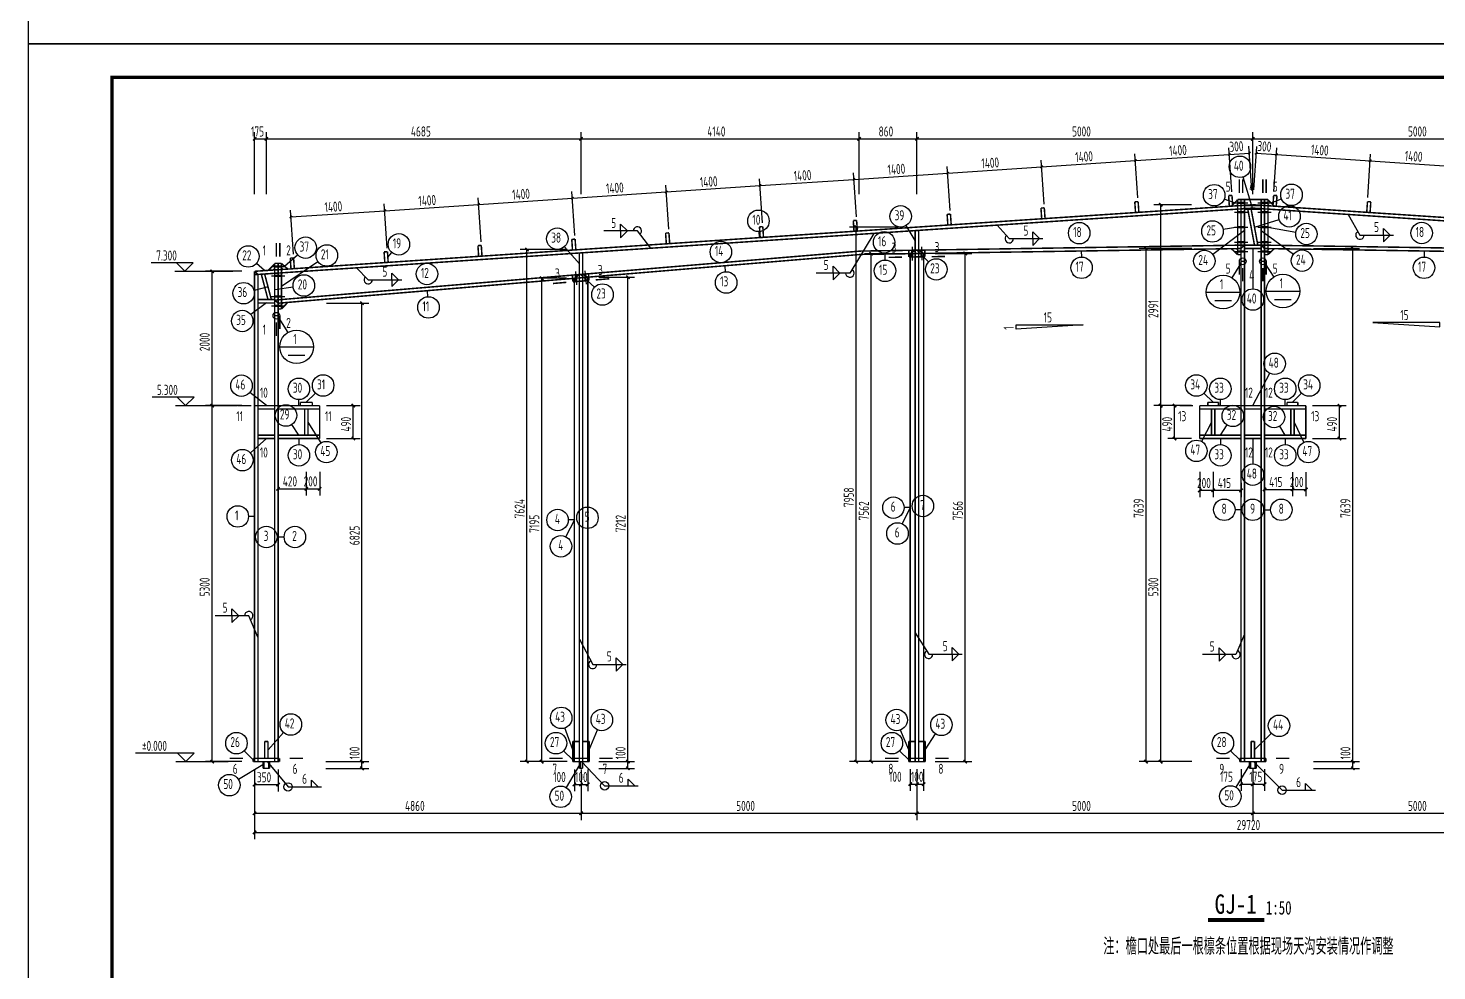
# Model space of a CAD drawing. Extents: x 4043574 to 4201224, y -1031091 to -644991.
# Drawn here: x 4043574 to 4085514, y -880494 to -852426 of the extents above; entities that cross this region are included whole.
import ezdxf

# ---------------------------------------------------------------- set-up
doc = ezdxf.new("R2010")
doc.units = 0
doc.header["$LTSCALE"] = 1000
doc.header["$MEASUREMENT"] = 0
doc.linetypes.add('4', pattern=[5, 1.5, -1, 1.5, -1])
for name, color, linetype in [('114', 2, 'Continuous'), ('DIM_SYMB', 3, 'Continuous'), ('PUB_TEXT', 7, 'Continuous'), ('PUB_TITLE', 4, 'Continuous'), ('墙线__粗线', 214, 'Continuous'), ('尺寸标注', 253, 'Continuous'), ('层10', 253, 'Continuous'), ('层116', 1, 'Continuous'), ('层12', 2, 'Continuous'), ('层14', 2, 'Continuous'), ('柱子', 3, 'Continuous'), ('楼层标高', 253, 'Continuous'), ('焊缝标注', 253, 'Continuous'), ('索引符号标注', 253, 'Continuous'), ('编号标注', 253, 'Continuous'), ('门窗', 3, '4')]:
    doc.layers.add(name, color=color, linetype=linetype)
doc.styles.add('BILI', font='SIMHEI.TTF', dxfattribs={"width": 0.7, "height": 350})
doc.styles.add('TSSD', font='tssdeng.shx', dxfattribs={"width": 0.7, "height": 300, "bigfont": 'tssdchn.shx'})
doc.styles.add('TUMING', font='SimSun.ttf', dxfattribs={"width": 0.8, "height": 400})
doc.styles.add('WENZISHUOMING', font='TSSDENG', dxfattribs={"width": 0.7, "bigfont": 'TSSDCHN'})

msp = doc.modelspace()

# ---------------------------------------------------------------- linework, layer by layer
at = {"layer": '114', "color": 2, "linetype": 'ByBlock'}
for p, q in [((4079485, -857623, 200), (4079885, -857623, 200)), ((4080185, -857623, 200), (4080585, -857623, 200)), ((4079485, -857903, 200), (4079885, -857903, 200)), ((4080185, -857903, 200), (4080585, -857903, 200)), ((4079485, -858351, 200), (4079885, -858351, 200)), ((4080185, -858351, 200), (4080585, -858351, 200)), ((4079485, -858798, 200), (4079885, -858798, 200)), ((4080185, -858798, 200), (4080585, -858798, 200)), ((4069890, -858939, 200), (4069897, -859339, 200)), ((4070170, -858934, 200), (4070176, -859334, 200)), ((4079485, -859078, 200), (4079885, -859078, 200)), ((4080185, -859078, 200), (4080585, -859078, 200)), ((4050815, -859521, 200), (4051215, -859521, 200)), ((4059870, -859670, 200), (4059904, -860069, 200)), ((4060150, -859647, 200), (4060183, -860046, 200)), ((4050815, -859801, 200), (4051215, -859801, 200)), ((4050815, -860416, 200), (4051215, -860416, 200)), ((4050815, -860697, 200), (4051215, -860697, 200))]:
    msp.add_line(p, q, dxfattribs=at)
at = {"layer": '114', "color": 1, "const_width": 70, "elevation": 200}
for points in [[(4079585, -857623), (4079785, -857623)], [(4080285, -857623), (4080485, -857623)], [(4079585, -857903), (4079785, -857903)], [(4080285, -857903), (4080485, -857903)], [(4079585, -858351), (4079785, -858351)], [(4080285, -858351), (4080485, -858351)], [(4079585, -858798), (4079785, -858798)], [(4080285, -858798), (4080485, -858798)], [(4069892, -859039), (4069895, -859239)], [(4070172, -859034), (4070175, -859234)], [(4079585, -859078), (4079785, -859078)], [(4080285, -859078), (4080485, -859078)], [(4050915, -859521), (4051115, -859521)], [(4059879, -859770), (4059895, -859969)], [(4060158, -859747), (4060175, -859946)], [(4050915, -859801), (4051115, -859801)], [(4050915, -860416), (4051115, -860416)], [(4050915, -860697), (4051115, -860697)]]:
    msp.add_lwpolyline(points, dxfattribs=at)
at = {"layer": 'DIM_SYMB', "color": 3, "const_width": 115}
msp.add_lwpolyline([(4078701, -878983), (4080381, -878983)], dxfattribs=at)
at = {"layer": 'PUB_TITLE'}
for points in [[(4043574, -852891), (4148674, -852891), (4148674, -793491), (4043574, -793491)], [(4043574, -912291), (4148674, -912291), (4148674, -852891), (4043574, -852891)]]:
    msp.add_lwpolyline(points, close=True, dxfattribs=at)
at = {"layer": 'PUB_TITLE', "const_width": 100}
msp.add_lwpolyline([(4046074, -911291), (4147674, -911291), (4147674, -853891), (4046074, -853891)], close=True, dxfattribs=at)
at = {"layer": '墙线__粗线'}
for centre in [(4079735, -859368), (4080335, -859368), (4050965, -860987)]:
    msp.add_circle(centre, 100, dxfattribs=at)
at = {"layer": '尺寸标注', "color": 253, "linetype": 'ByBlock'}
for p, q in [((4050315, -857370), (4050315, -855522)), ((4050665, -857370), (4050665, -855522)), ((4060035, -857370), (4060035, -855522)), ((4068315, -857370), (4068315, -855522)), ((4070035, -857370), (4070035, -855522)), ((4080035, -857370), (4080035, -855522)), ((4080006, -857255), (4079919, -855944)), ((4080064, -857244), (4080150, -855951)), ((4073820, -857668), (4073733, -856356)), ((4076614, -857481), (4076527, -856170)), ((4079408, -857295), (4079320, -855984)), ((4080663, -857284), (4080749, -855991)), ((4083457, -857471), (4083543, -856177)), ((4068233, -858040), (4068145, -856729)), ((4071026, -857854), (4070939, -856543)), ((4062645, -858413), (4062558, -857102)), ((4065439, -858226), (4065351, -856915)), ((4057057, -858785), (4056970, -857474)), ((4059851, -858599), (4059764, -857288)), ((4051470, -859158), (4051382, -857847)), ((4054264, -858972), (4054176, -857661)), ((4078207, -857683), (4077092, -857683)), ((4069480, -858349), (4068027, -858349)), ((4059623, -859016), (4058224, -859016)), ((4069472, -859140), (4068474, -859140)), ((4070577, -859133), (4071673, -859133)), ((4078222, -858987), (4076655, -858987)), ((4081839, -858987), (4083213, -858987)), ((4049932, -859665), (4048850, -859665)), ((4059602, -859874), (4058663, -859874)), ((4060566, -859840), (4061631, -859840)), ((4052458, -860615), (4053713, -860615)), ((4049932, -863665), (4048850, -863665)), ((4052455, -863665), (4053455, -863665)), ((4078207, -863665), (4077092, -863665)), ((4078212, -863665), (4077506, -863665)), ((4081815, -863665), (4082815, -863665)), ((4052455, -864645), (4053455, -864645)), ((4078212, -864645), (4077506, -864645)), ((4081815, -864645), (4082815, -864645)), ((4051015, -865633), (4051015, -866341)), ((4051855, -865633), (4051855, -866341)), ((4052255, -865633), (4052255, -866341)), ((4078455, -865638), (4078455, -866389)), ((4078855, -865638), (4078855, -866389)), ((4079685, -865964), (4079685, -866389)), ((4080385, -865974), (4080385, -866359)), ((4081215, -865648), (4081215, -866359)), ((4081615, -865648), (4081615, -866359)), ((4049932, -874265), (4048850, -874265)), ((4052441, -874265), (4053713, -874265)), ((4052458, -874265), (4053713, -874265)), ((4059623, -874265), (4058224, -874265)), ((4059602, -874265), (4058663, -874265)), ((4060560, -874265), (4061631, -874265)), ((4060566, -874265), (4061631, -874265)), ((4069480, -874265), (4068027, -874265)), ((4069472, -874265), (4068474, -874265)), ((4070577, -874265), (4071673, -874265)), ((4078222, -874265), (4076655, -874265)), ((4078207, -874265), (4077092, -874265)), ((4081839, -874265), (4083213, -874265)), ((4081843, -874265), (4083214, -874265)), ((4050315, -874495), (4050315, -876572)), ((4050315, -874500), (4050315, -875150)), ((4050315, -874719), (4050315, -876003)), ((4051015, -874500), (4051015, -875150)), ((4052441, -874465), (4053713, -874465)), ((4059835, -874499), (4059835, -875144)), ((4060035, -874499), (4060035, -875144)), ((4060035, -874719), (4060035, -876003)), ((4060235, -874499), (4060235, -875144)), ((4060560, -874465), (4061631, -874465)), ((4069835, -874488), (4069835, -875135)), ((4070035, -874488), (4070035, -875135)), ((4070035, -874719), (4070035, -876003)), ((4070235, -874488), (4070235, -875135)), ((4079685, -874489), (4079685, -875136)), ((4080035, -874489), (4080035, -875136)), ((4080035, -874719), (4080035, -876003)), ((4080385, -874489), (4080385, -875136)), ((4081843, -874465), (4083214, -874465))]:
    msp.add_line(p, q, dxfattribs=at)
at = {"layer": '尺寸标注'}
for p, q in [((4050315, -855722), (4050665, -855722)), ((4050665, -855722), (4060035, -855722)), ((4060035, -855722), (4068315, -855722)), ((4068315, -855722), (4070035, -855722)), ((4070035, -855722), (4080035, -855722)), ((4080035, -855722), (4090035, -855722)), ((4073746, -856556), (4076540, -856370)), ((4076540, -856370), (4079334, -856183)), ((4079334, -856183), (4079932, -856143)), ((4080137, -856151), (4080736, -856190)), ((4080736, -856190), (4083530, -856377)), ((4083530, -856377), (4086323, -856563)), ((4068158, -856929), (4070952, -856742)), ((4070952, -856742), (4073746, -856556)), ((4062571, -857301), (4065365, -857115)), ((4065365, -857115), (4068158, -856929)), ((4056983, -857674), (4059777, -857488)), ((4059777, -857488), (4062571, -857301)), ((4051396, -858047), (4054189, -857860)), ((4054189, -857860), (4056983, -857674)), ((4077292, -863665), (4077292, -857683)), ((4068227, -874265), (4068227, -858349)), ((4058424, -874265), (4058424, -859016)), ((4068674, -874265), (4068674, -859140)), ((4071473, -874265), (4071473, -859133)), ((4076855, -874265), (4076855, -858987)), ((4083013, -874265), (4083013, -858987)), ((4049050, -863665), (4049050, -859665)), ((4058863, -874265), (4058863, -859874)), ((4061431, -874265), (4061431, -859840)), ((4053513, -874265), (4053513, -860615)), ((4049050, -874265), (4049050, -863665)), ((4053255, -864645), (4053255, -863665)), ((4077292, -874265), (4077292, -863665)), ((4077706, -864645), (4077706, -863665)), ((4082615, -864645), (4082615, -863665)), ((4051015, -866141), (4051855, -866141)), ((4051855, -866141), (4052255, -866141)), ((4078855, -866189), (4078455, -866189)), ((4079685, -866189), (4078855, -866189)), ((4080385, -866159), (4081215, -866159)), ((4081215, -866159), (4081615, -866159)), ((4053513, -874465), (4053513, -874265)), ((4061431, -874465), (4061431, -874265)), ((4083014, -874465), (4083014, -874265)), ((4050315, -874950), (4051015, -874950)), ((4059835, -874944), (4060035, -874944)), ((4060035, -874944), (4060235, -874944)), ((4069835, -874935), (4070035, -874935)), ((4070035, -874935), (4070235, -874935)), ((4079685, -874936), (4080035, -874936)), ((4080035, -874936), (4080385, -874936)), ((4050315, -875803), (4060035, -875803)), ((4060035, -875803), (4070035, -875803)), ((4070035, -875803), (4080035, -875803)), ((4080035, -875803), (4090035, -875803)), ((4050315, -876372), (4109755, -876372))]:
    msp.add_line(p, q, dxfattribs=at)
at = {"layer": '尺寸标注', "const_width": 45}
for points in [[(4050265, -855772), (4050365, -855672)], [(4050615, -855772), (4050715, -855672)], [(4059985, -855772), (4060085, -855672)], [(4068265, -855772), (4068365, -855672)], [(4069985, -855772), (4070085, -855672)], [(4079985, -855772), (4080085, -855672)], [(4076573, -856332), (4076507, -856407)], [(4079367, -856146), (4079301, -856221)], [(4079965, -856106), (4079899, -856181)], [(4080175, -856118), (4080099, -856183)], [(4080773, -856158), (4080698, -856223)], [(4083567, -856344), (4083492, -856410)], [(4070985, -856705), (4070919, -856780)], [(4073779, -856518), (4073713, -856594)], [(4065398, -857077), (4065332, -857153)], [(4068191, -856891), (4068126, -856966)], [(4057016, -857636), (4056950, -857712)], [(4059810, -857450), (4059744, -857525)], [(4062604, -857264), (4062538, -857339)], [(4077242, -857633), (4077342, -857733)], [(4051429, -858009), (4051363, -858084)], [(4054222, -857823), (4054157, -857898)], [(4068177, -858299), (4068277, -858399)], [(4076805, -858937), (4076905, -859037)], [(4082963, -858937), (4083063, -859037)], [(4058374, -858966), (4058474, -859066)], [(4068624, -859090), (4068724, -859190)], [(4071423, -859083), (4071523, -859183)], [(4049000, -859615), (4049100, -859715)], [(4058813, -859824), (4058913, -859924)], [(4061381, -859790), (4061481, -859890)], [(4053463, -860565), (4053563, -860665)], [(4049000, -863615), (4049100, -863715)], [(4053205, -863615), (4053305, -863715)], [(4077242, -863615), (4077342, -863715)], [(4077656, -863615), (4077756, -863715)], [(4082565, -863615), (4082665, -863715)], [(4053205, -864595), (4053305, -864695)], [(4077656, -864595), (4077756, -864695)], [(4082565, -864595), (4082665, -864695)], [(4050965, -866191), (4051065, -866091)], [(4051805, -866191), (4051905, -866091)], [(4052205, -866191), (4052305, -866091)], [(4078405, -866239), (4078505, -866139)], [(4078805, -866239), (4078905, -866139)], [(4079635, -866239), (4079735, -866139)], [(4080335, -866209), (4080435, -866109)], [(4081165, -866209), (4081265, -866109)], [(4081565, -866209), (4081665, -866109)], [(4049000, -874215), (4049100, -874315)], [(4053463, -874215), (4053563, -874315)], [(4053463, -874215), (4053563, -874315)], [(4053463, -874415), (4053563, -874515)], [(4058374, -874215), (4058474, -874315)], [(4058813, -874215), (4058913, -874315)], [(4061381, -874215), (4061481, -874315)], [(4061381, -874215), (4061481, -874315)], [(4061381, -874415), (4061481, -874515)], [(4068177, -874215), (4068277, -874315)], [(4068624, -874215), (4068724, -874315)], [(4071423, -874215), (4071523, -874315)], [(4076805, -874215), (4076905, -874315)], [(4077242, -874215), (4077342, -874315)], [(4082963, -874215), (4083063, -874315)], [(4082964, -874215), (4083064, -874315)], [(4082964, -874415), (4083064, -874515)], [(4050265, -875000), (4050365, -874900)], [(4050965, -875000), (4051065, -874900)], [(4059785, -874994), (4059885, -874894)], [(4059985, -874994), (4060085, -874894)], [(4060185, -874994), (4060285, -874894)], [(4069785, -874985), (4069885, -874885)], [(4069985, -874985), (4070085, -874885)], [(4070185, -874985), (4070285, -874885)], [(4079635, -874986), (4079735, -874886)], [(4079985, -874986), (4080085, -874886)], [(4080335, -874986), (4080435, -874886)], [(4050265, -875853), (4050365, -875753)], [(4059985, -875853), (4060085, -875753)], [(4069985, -875853), (4070085, -875753)], [(4079985, -875853), (4080085, -875753)], [(4050265, -876422), (4050365, -876322)]]:
    msp.add_lwpolyline(points, dxfattribs=at)
at = {"layer": '层10', "const_width": 45}
for points in [[(4079635, -856929), (4079635, -857329)], [(4079735, -856929), (4079735, -857329)], [(4080335, -856929), (4080335, -857329)], [(4080435, -856929), (4080435, -857329)], [(4050965, -858827), (4050965, -859227)], [(4051065, -858827), (4051065, -859227)], [(4069195, -859250), (4069595, -859243)], [(4070875, -859223), (4070475, -859230)], [(4079635, -859768), (4079635, -859368)], [(4079735, -859968), (4079735, -859568)], [(4080335, -859968), (4080335, -859568)], [(4080435, -859768), (4080435, -859368)], [(4059197, -860028), (4059596, -859994)], [(4060873, -859887), (4060474, -859921)], [(4051065, -861387), (4051065, -860987)], [(4050965, -861587), (4050965, -861187)], [(4051015, -863065), (4051015, -863465)], [(4079685, -863065), (4079685, -863465)], [(4080385, -863065), (4080385, -863465)], [(4049815, -863665), (4050215, -863665)], [(4052855, -863665), (4052455, -863665)], [(4077855, -863665), (4078255, -863665)], [(4082215, -863665), (4081815, -863665)], [(4051015, -865245), (4051015, -864845)], [(4079685, -865245), (4079685, -864845)], [(4080385, -865245), (4080385, -864845)], [(4049575, -874165), (4049975, -874165)], [(4051755, -874165), (4051355, -874165)], [(4059089, -874165), (4059489, -874165)], [(4060981, -874165), (4060581, -874165)], [(4069089, -874165), (4069489, -874165)], [(4070981, -874165), (4070581, -874165)], [(4078945, -874165), (4079345, -874165)], [(4081125, -874165), (4080725, -874165)]]:
    msp.add_lwpolyline(points, dxfattribs=at)
at = {"layer": '层10'}
for points in [[(4072988, -861258, 200), (4074988, -861258, 200), (4072988, -861391, 200)], [(4085605, -861189, 200), (4083605, -861189, 200), (4085605, -861322, 200)]]:
    msp.add_3dface(points, dxfattribs=at)
at = {"layer": '层116', "const_width": 45}
for points in [[(4050565, -874265), (4050565, -874465)], [(4050595, -874265), (4050595, -874465)], [(4050735, -874265), (4050735, -874465)], [(4050765, -874265), (4050765, -874465)], [(4059987, -874265), (4059987, -874465)], [(4060017, -874265), (4060017, -874465)], [(4060083, -874265), (4060083, -874465)], [(4079935, -874265), (4079935, -874465)], [(4079965, -874265), (4079965, -874465)], [(4080105, -874265), (4080105, -874465)], [(4080135, -874265), (4080135, -874465)], [(4050565, -874465), (4050765, -874465)], [(4059987, -874465), (4060083, -874465)], [(4079935, -874465), (4080135, -874465)]]:
    msp.add_lwpolyline(points, dxfattribs=at)
at = {"layer": '层12', "const_width": 45}
for points in [[(4076521, -857596), (4076621, -857590)], [(4076543, -857915), (4076521, -857596)], [(4076621, -857590), (4076642, -857909)], [(4079315, -857410), (4079415, -857403)], [(4079336, -857729), (4079315, -857410)], [(4079415, -857403), (4079436, -857723)], [(4080655, -857403), (4080634, -857723)], [(4080755, -857410), (4080655, -857403)], [(4080733, -857729), (4080755, -857410)], [(4083449, -857590), (4083427, -857909)], [(4083548, -857596), (4083449, -857590)], [(4083527, -857915), (4083548, -857596)], [(4070934, -857969), (4071034, -857962)], [(4070955, -858288), (4070934, -857969)], [(4071034, -857962), (4071055, -858281)], [(4073728, -857783), (4073827, -857776)], [(4073749, -858102), (4073728, -857783)], [(4073849, -858095), (4073749, -858102)], [(4073827, -857776), (4073849, -858095)], [(4076642, -857909), (4076543, -857915)], [(4079436, -857723), (4079336, -857729)], [(4080634, -857723), (4080733, -857729)], [(4083427, -857909), (4083527, -857915)], [(4065346, -858341), (4065446, -858335)], [(4065368, -858661), (4065346, -858341)], [(4065446, -858335), (4065467, -858654)], [(4068140, -858155), (4068240, -858148)], [(4068161, -858474), (4068140, -858155)], [(4068261, -858468), (4068161, -858474)], [(4068240, -858148), (4068261, -858468)], [(4071055, -858281), (4070955, -858288)], [(4056965, -858900), (4057065, -858894)], [(4056986, -859220), (4056965, -858900)], [(4057065, -858894), (4057086, -859213)], [(4059759, -858714), (4059858, -858707)], [(4059780, -859033), (4059759, -858714)], [(4059858, -858707), (4059880, -859027)], [(4062552, -858528), (4062652, -858521)], [(4062574, -858847), (4062552, -858528)], [(4062673, -858840), (4062574, -858847)], [(4062652, -858521), (4062673, -858840)], [(4065467, -858654), (4065368, -858661)], [(4051377, -859273), (4051477, -859266)], [(4051399, -859592), (4051377, -859273)], [(4051477, -859266), (4051498, -859586)], [(4054171, -859087), (4054271, -859080)], [(4054192, -859406), (4054171, -859087)], [(4054271, -859080), (4054292, -859399)], [(4057086, -859213), (4056986, -859220)], [(4059880, -859027), (4059780, -859033)], [(4051498, -859586), (4051399, -859592)], [(4054292, -859399), (4054192, -859406)]]:
    msp.add_lwpolyline(points, dxfattribs=at)
at = {"layer": '层14', "const_width": 45, "elevation": 200}
for points in [[(4079395, -857725), (4079585, -857533)], [(4079585, -857673), (4079545, -857715)], [(4079585, -857533), (4079585, -857673)], [(4080485, -857673), (4080485, -857533)], [(4080485, -857533), (4080675, -857725)], [(4080525, -857715), (4080485, -857673)], [(4079545, -857715), (4079395, -857725)], [(4080285, -857713), (4079785, -857713)], [(4079785, -857713), (4079785, -857813)], [(4079785, -857813), (4080285, -857813)], [(4080085, -858888), (4079885, -857813)], [(4079885, -857813), (4079985, -857813)], [(4079985, -857813), (4080185, -858888)], [(4080285, -857813), (4080285, -857713)], [(4080675, -857725), (4080525, -857715)], [(4069985, -858453), (4070085, -858446)], [(4069985, -859037), (4069985, -858453)], [(4070085, -858446), (4070085, -859036)], [(4079785, -858888), (4080285, -858888)], [(4079785, -858988), (4079785, -858888)], [(4080185, -858888), (4080085, -858888)], [(4080285, -858888), (4080285, -858988)], [(4059985, -859120), (4060085, -859113)], [(4059985, -859761), (4059985, -859120)], [(4060085, -859113), (4060085, -859753)], [(4070085, -859036), (4069985, -859037)], [(4079395, -858991), (4079545, -858989)], [(4079585, -859168), (4079395, -858991)], [(4079545, -858989), (4079585, -859028)], [(4079585, -859028), (4079585, -859168)], [(4080285, -858988), (4079785, -858988)], [(4080485, -859028), (4080525, -858989)], [(4080675, -858991), (4080485, -859168)], [(4080485, -859168), (4080485, -859028)], [(4080525, -858989), (4080675, -858991)], [(4050614, -859745), (4050515, -859751)], [(4050515, -859751), (4050715, -860507)], [(4050815, -860507), (4050614, -859745)], [(4050725, -859637), (4050915, -859445)], [(4050875, -859627), (4050725, -859637)], [(4050915, -859585), (4050875, -859627)], [(4050915, -859445), (4050915, -859585)], [(4051115, -859571), (4051115, -859431)], [(4051115, -859431), (4051305, -859599)], [(4051155, -859609), (4051115, -859571)], [(4051305, -859599), (4051155, -859609)], [(4060085, -859753), (4059985, -859761)], [(4050415, -860507), (4050915, -860507)], [(4050415, -860607), (4050415, -860507)], [(4050915, -860607), (4050415, -860607)], [(4050715, -860507), (4050815, -860507)], [(4050915, -860507), (4050915, -860607)], [(4051304, -860591), (4051115, -860787)], [(4051115, -860647), (4051155, -860603)], [(4051155, -860603), (4051304, -860591)], [(4051115, -860787), (4051115, -860647)], [(4050415, -863665), (4050915, -863665)], [(4050415, -863765), (4050415, -863665)], [(4050915, -863765), (4050415, -863765)], [(4050915, -863665), (4050915, -863765)], [(4051805, -864545), (4051805, -863765)], [(4051805, -863765), (4051905, -863765)], [(4051905, -863765), (4051905, -864545)], [(4078805, -864545), (4078805, -863765)], [(4078805, -863765), (4078905, -863765)], [(4078905, -863765), (4078905, -864545)], [(4079785, -863665), (4080285, -863665)], [(4079785, -863765), (4079785, -863665)], [(4080285, -863765), (4079785, -863765)], [(4080285, -863665), (4080285, -863765)], [(4081165, -864545), (4081165, -863765)], [(4081165, -863765), (4081265, -863765)], [(4081265, -863765), (4081265, -864545)], [(4050415, -864545), (4050915, -864545)], [(4050415, -864645), (4050415, -864545)], [(4050915, -864645), (4050415, -864645)], [(4050915, -864545), (4050915, -864645)], [(4051905, -864545), (4051805, -864545)], [(4078905, -864545), (4078805, -864545)], [(4079785, -864545), (4080285, -864545)], [(4079785, -864645), (4079785, -864545)], [(4080285, -864645), (4079785, -864645)], [(4080285, -864545), (4080285, -864645)], [(4081265, -864545), (4081165, -864545)], [(4050615, -874165), (4050615, -873665)], [(4050615, -873665), (4050715, -873665)], [(4050715, -873665), (4050715, -874165)], [(4059789, -874165), (4059789, -873665)], [(4059789, -873665), (4059985, -873665)], [(4059985, -873665), (4059985, -874165)], [(4060085, -874165), (4060085, -873665)], [(4060085, -873665), (4060281, -873665)], [(4060281, -873665), (4060281, -874165)], [(4069789, -874165), (4069789, -873665)], [(4069789, -873665), (4069985, -873665)], [(4069985, -873665), (4069985, -874165)], [(4070085, -874165), (4070085, -873665)], [(4070085, -873665), (4070281, -873665)], [(4070281, -873665), (4070281, -874165)], [(4079985, -874165), (4079985, -873665)], [(4079985, -873665), (4080085, -873665)], [(4080085, -873665), (4080085, -874165)], [(4050715, -874165), (4050615, -874165)], [(4059985, -874165), (4059789, -874165)], [(4060281, -874165), (4060085, -874165)], [(4069985, -874165), (4069789, -874165)], [(4070281, -874165), (4070085, -874165)], [(4080085, -874165), (4079985, -874165)]]:
    msp.add_lwpolyline(points, dxfattribs=at)
at = {"layer": '层14', "const_width": 45}
for points in [[(4079585, -859168), (4079585, -857529)], [(4079585, -857529), (4079685, -857529)], [(4079685, -859368), (4079685, -857529)], [(4079685, -857529), (4079785, -857529)], [(4079685, -857529), (4079685, -859168)], [(4079785, -857529), (4079785, -859368)], [(4080285, -857529), (4079785, -857529)], [(4079785, -857529), (4079785, -857713)], [(4080285, -859368), (4080285, -857529)], [(4080285, -857529), (4080385, -857529)], [(4080285, -857713), (4080285, -857529)], [(4080385, -857529), (4080385, -859368)], [(4080385, -859168), (4080385, -857529)], [(4080385, -857529), (4080485, -857529)], [(4080485, -857529), (4080485, -859168)], [(4079785, -857713), (4080285, -857713)], [(4069792, -859040), (4070272, -859033)], [(4069793, -859140), (4069792, -859040)], [(4070273, -859133), (4069793, -859140)], [(4069793, -859140), (4070273, -859133)], [(4069795, -859240), (4069793, -859140)], [(4070275, -859233), (4069795, -859240)], [(4070272, -859033), (4070273, -859133)], [(4070273, -859133), (4070275, -859233)], [(4079685, -859168), (4079585, -859168)], [(4080485, -859168), (4080385, -859168)], [(4050315, -859665), (4050915, -859625)], [(4050315, -859765), (4050315, -859665)], [(4050915, -859725), (4050315, -859765)], [(4050915, -860987), (4050915, -859427)], [(4050915, -859427), (4051015, -859427)], [(4050915, -859625), (4050915, -859725)], [(4051015, -859427), (4051015, -860987)], [(4051015, -860787), (4051015, -859427)], [(4051015, -859427), (4051115, -859427)], [(4051115, -859427), (4051115, -860787)], [(4059778, -859778), (4060258, -859738)], [(4060258, -859738), (4060266, -859838)], [(4079785, -859368), (4079685, -859368)], [(4080385, -859368), (4080285, -859368)], [(4059787, -859878), (4059778, -859778)], [(4060266, -859838), (4059787, -859878)], [(4059787, -859878), (4060266, -859838)], [(4059795, -859978), (4059787, -859878)], [(4060275, -859938), (4059795, -859978)], [(4060266, -859838), (4060275, -859938)], [(4051015, -860987), (4050915, -860987)], [(4051115, -860787), (4051015, -860787)], [(4051015, -863665), (4052255, -863665)], [(4051015, -863765), (4051015, -863665)], [(4052255, -863765), (4051015, -863765)], [(4051015, -863765), (4051015, -864545)], [(4052255, -863765), (4051015, -863765)], [(4051675, -863565), (4052035, -863565)], [(4051675, -863665), (4051675, -863565)], [(4052035, -863665), (4051675, -863665)], [(4052035, -863565), (4052035, -863665)], [(4052255, -863665), (4052255, -863765)], [(4052255, -864545), (4052255, -863765)], [(4078455, -863665), (4079685, -863665)], [(4078455, -863765), (4078455, -863665)], [(4079685, -863765), (4078455, -863765)], [(4078455, -863765), (4078455, -864545)], [(4079685, -863765), (4078455, -863765)], [(4079015, -863565), (4078695, -863565)], [(4078695, -863565), (4078695, -863665)], [(4078695, -863665), (4079015, -863665)], [(4079015, -863665), (4079015, -863565)], [(4079685, -863665), (4079685, -863765)], [(4079685, -864545), (4079685, -863765)], [(4080385, -863665), (4081615, -863665)], [(4080385, -863765), (4080385, -863665)], [(4081615, -863765), (4080385, -863765)], [(4080385, -863765), (4080385, -864545)], [(4081615, -863765), (4080385, -863765)], [(4081055, -863565), (4081375, -863565)], [(4081055, -863665), (4081055, -863565)], [(4081375, -863665), (4081055, -863665)], [(4081375, -863565), (4081375, -863665)], [(4081615, -863665), (4081615, -863765)], [(4081615, -864545), (4081615, -863765)], [(4051015, -864545), (4052255, -864545)], [(4051015, -864545), (4052255, -864545)], [(4051015, -864645), (4051015, -864545)], [(4052255, -864645), (4051015, -864645)], [(4052255, -864545), (4052255, -864645)], [(4078455, -864545), (4079685, -864545)], [(4078455, -864545), (4079685, -864545)], [(4078455, -864645), (4078455, -864545)], [(4079685, -864645), (4078455, -864645)], [(4079685, -864545), (4079685, -864645)], [(4080385, -864545), (4081615, -864545)], [(4080385, -864545), (4081615, -864545)], [(4080385, -864645), (4080385, -864545)], [(4081615, -864645), (4080385, -864645)], [(4081615, -864545), (4081615, -864645)], [(4050275, -874265), (4050275, -874165)], [(4050275, -874165), (4051055, -874165)], [(4051055, -874265), (4050275, -874265)], [(4051055, -874165), (4051055, -874265)], [(4059789, -874265), (4059789, -874165)], [(4059789, -874165), (4060281, -874165)], [(4060281, -874265), (4059789, -874265)], [(4060281, -874165), (4060281, -874265)], [(4069789, -874265), (4069789, -874165)], [(4069789, -874165), (4070281, -874165)], [(4070281, -874265), (4069789, -874265)], [(4070281, -874165), (4070281, -874265)], [(4079645, -874265), (4079645, -874165)], [(4079645, -874165), (4080425, -874165)], [(4080425, -874265), (4079645, -874265)], [(4080425, -874165), (4080425, -874265)]]:
    msp.add_lwpolyline(points, dxfattribs=at)
at = {"layer": '柱子', "const_width": 45}
for points in [[(4070035, -858349), (4080035, -857683)], [(4070042, -858449), (4080035, -857783)], [(4080035, -857683), (4090035, -858349)], [(4080035, -857783), (4090028, -858449)], [(4060035, -859016), (4068315, -858464)], [(4068315, -858464), (4070035, -858349)], [(4068322, -858564), (4070042, -858449)], [(4060042, -859116), (4068322, -858564)], [(4070085, -859036), (4079785, -858885)], [(4079685, -858987), (4079785, -858885)], [(4079785, -863665), (4079785, -858885)], [(4080285, -863665), (4080285, -858885)], [(4080285, -858885), (4080385, -858987)], [(4080285, -858885), (4089985, -859036)], [(4050315, -859665), (4060035, -859016)], [(4050415, -859758), (4060042, -859116)], [(4060085, -859753), (4068355, -859063)], [(4060235, -859840), (4068362, -859163)], [(4068355, -859063), (4069985, -859037)], [(4068362, -859163), (4069835, -859140)], [(4069835, -859140), (4069985, -859037)], [(4069835, -874265), (4069835, -859140)], [(4070085, -859036), (4070235, -859133)], [(4070235, -859133), (4079685, -858987)], [(4070235, -874265), (4070235, -859133)], [(4079685, -863665), (4079685, -858987)], [(4080385, -863665), (4080385, -858987)], [(4080385, -858987), (4089835, -859133)], [(4050315, -863665), (4050315, -859665)], [(4050315, -859665), (4050415, -859758)], [(4050415, -863665), (4050415, -859758)], [(4050915, -860523), (4059985, -859761)], [(4059835, -859874), (4059985, -859761)], [(4060085, -859753), (4060235, -859840)], [(4051015, -860615), (4059835, -859874)], [(4059835, -874265), (4059835, -859874)], [(4060235, -874265), (4060235, -859840)], [(4050915, -863665), (4050915, -860523)], [(4050915, -860523), (4051015, -860615)], [(4051015, -863665), (4051015, -860615)], [(4050315, -874265), (4050315, -863665)], [(4050315, -863665), (4050415, -863665)], [(4050415, -874265), (4050415, -863665)], [(4050415, -863665), (4050915, -863665)], [(4050915, -874265), (4050915, -863665)], [(4050915, -863665), (4051015, -863665)], [(4051015, -874265), (4051015, -863665)], [(4079685, -874265), (4079685, -863665)], [(4079685, -863665), (4079785, -863665)], [(4079785, -874265), (4079785, -863665)], [(4079785, -863665), (4080285, -863665)], [(4080285, -874265), (4080285, -863665)], [(4080285, -863665), (4080385, -863665)], [(4080385, -874265), (4080385, -863665)]]:
    msp.add_lwpolyline(points, dxfattribs=at)
at = {"layer": '楼层标高', "color": 253, "linetype": 'ByBlock'}
for p, q in [((4048491, -859415), (4047241, -859415)), ((4048241, -859665), (4047991, -859415)), ((4048241, -859665), (4048491, -859415)), ((4048512, -863415), (4047262, -863415)), ((4048262, -863665), (4048012, -863415)), ((4048262, -863665), (4048512, -863415)), ((4048517, -874015), (4046767, -874015)), ((4048267, -874265), (4048017, -874015)), ((4048267, -874265), (4048517, -874015))]:
    msp.add_line(p, q, dxfattribs=at)
at = {"layer": '楼层标高'}
for p, q in [((4047941, -859665), (4049670, -859665)), ((4047962, -863665), (4049796, -863665)), ((4047967, -874265), (4049526, -874265))]:
    msp.add_line(p, q, dxfattribs=at)
at = {"layer": '焊缝标注'}
for p, q in [((4082871, -857972), (4083223, -858587)), ((4062112, -858978), (4061713, -858465)), ((4072427, -858290), (4072786, -858692)), ((4068752, -858535), (4068038, -859716)), ((4053347, -859563), (4053699, -859917)), ((4050415, -870563), (4050142, -869920)), ((4059985, -870614), (4060382, -871372)), ((4069985, -870433), (4070385, -871067)), ((4079785, -870465), (4079533, -871076)), ((4050690, -874265), (4051311, -875017)), ((4060047, -874265), (4060738, -874985)), ((4080060, -874265), (4080906, -875115))]:
    msp.add_line(p, q, dxfattribs=at)
at = {"layer": '焊缝标注', "color": 253, "linetype": 'ByBlock'}
for p, q in [((4061713, -858465), (4060713, -858465)), ((4061413, -858465), (4061213, -858265)), ((4061213, -858465), (4061213, -858265)), ((4061413, -858465), (4061213, -858665)), ((4061213, -858465), (4061213, -858665)), ((4073486, -858492), (4073686, -858692)), ((4073486, -858692), (4073486, -858492)), ((4083923, -858387), (4084123, -858587)), ((4083923, -858587), (4083923, -858387)), ((4072786, -858692), (4073786, -858692)), ((4073486, -858892), (4073686, -858692)), ((4073486, -858692), (4073486, -858892)), ((4083223, -858587), (4084223, -858587)), ((4083923, -858787), (4084123, -858587)), ((4083923, -858587), (4083923, -858787)), ((4054399, -859717), (4054599, -859917)), ((4054399, -859917), (4054399, -859717)), ((4068038, -859716), (4067038, -859716)), ((4067738, -859716), (4067538, -859516)), ((4067538, -859716), (4067538, -859516)), ((4067738, -859716), (4067538, -859916)), ((4067538, -859716), (4067538, -859916)), ((4053699, -859917), (4054699, -859917)), ((4054399, -860117), (4054599, -859917)), ((4054399, -859917), (4054399, -860117)), ((4049842, -869920), (4049642, -869720)), ((4049642, -869920), (4049642, -869720)), ((4050142, -869920), (4049142, -869920)), ((4049842, -869920), (4049642, -870120)), ((4049642, -869920), (4049642, -870120)), ((4070385, -871067), (4071385, -871067)), ((4071085, -870867), (4071285, -871067)), ((4071085, -871067), (4071085, -870867)), ((4071085, -871267), (4071285, -871067)), ((4071085, -871067), (4071085, -871267)), ((4079533, -871076), (4078533, -871076)), ((4079233, -871076), (4079033, -870876)), ((4079033, -871076), (4079033, -870876)), ((4079233, -871076), (4079033, -871276)), ((4079033, -871076), (4079033, -871276)), ((4060382, -871372), (4061382, -871372)), ((4061082, -871172), (4061282, -871372)), ((4061082, -871372), (4061082, -871172)), ((4061082, -871572), (4061282, -871372)), ((4061082, -871372), (4061082, -871572)), ((4052011, -874817), (4052211, -875017)), ((4052011, -875017), (4052011, -874817)), ((4061438, -874785), (4061638, -874985)), ((4061438, -874985), (4061438, -874785)), ((4051311, -875017), (4052311, -875017)), ((4060738, -874985), (4061738, -874985)), ((4080906, -875115), (4081906, -875115)), ((4081606, -874915), (4081806, -875115)), ((4081606, -875115), (4081606, -874915))]:
    msp.add_line(p, q, dxfattribs=at)
at = {"layer": '焊缝标注'}
for centre in [(4051311, -875017), (4060738, -874985), (4080906, -875115)]:
    msp.add_circle(centre, 125, dxfattribs=at)
for centre, start, end in [((4061713, -858465), 307.8791, 180), ((4083223, -858587), 119.7833, 0), ((4072786, -858692), 131.7045, 0), ((4068038, -859716), 180, 58.8717), ((4053699, -859917), 134.8408, 0), ((4050142, -869920), 292.9962, 180), ((4070385, -871067), 122.2813, 0), ((4079533, -871076), 180, 67.6129), ((4060382, -871372), 117.6313, 0)]:
    msp.add_arc(centre, 125, start, end, dxfattribs=at)
for points in [[(4082871, -857972), (4082907, -858066), (4082933, -858051)], [(4072427, -858290), (4072483, -858375), (4072505, -858355)], [(4062112, -858978), (4062062, -858890), (4062038, -858908)], [(4068752, -858535), (4068687, -858613), (4068713, -858629)], [(4053347, -859563), (4053406, -859644), (4053428, -859623)], [(4050415, -870563), (4050390, -870465), (4050362, -870477)], [(4059985, -870614), (4060018, -870709), (4060045, -870696)], [(4069985, -870433), (4070026, -870525), (4070051, -870509)], [(4079785, -870465), (4079733, -870552), (4079761, -870564)], [(4050690, -874265), (4050742, -874351), (4050765, -874332)], [(4060047, -874265), (4060105, -874347), (4060127, -874326)], [(4080060, -874265), (4080120, -874346), (4080141, -874325)]]:
    msp.add_solid(points, dxfattribs=at)
at = {"layer": '索引符号标注'}
for p, q in [((4079664, -859439), (4079410, -859857)), ((4080406, -859439), (4080660, -859835)), ((4051036, -861058), (4051302, -861488))]:
    msp.add_line(p, q, dxfattribs=at)
at = {"layer": '索引符号标注', "color": 253, "linetype": 'ByBlock'}
for p, q in [((4078650, -860284), (4079650, -860284)), ((4078900, -860534), (4079400, -860534)), ((4080431, -860255), (4081431, -860255)), ((4080681, -860505), (4081181, -860505)), ((4051065, -861914), (4052065, -861914)), ((4051315, -862164), (4051815, -862164))]:
    msp.add_line(p, q, dxfattribs=at)
at = {"layer": '索引符号标注'}
for centre in [(4080931, -860255), (4079150, -860284), (4051565, -861914)]:
    msp.add_circle(centre, 500, dxfattribs=at)
at = {"layer": '编号标注', "color": 253, "linetype": 'ByBlock'}
for p, q in [((4080035, -857813), (4079744, -856859)), ((4079490, -857629), (4079184, -857513)), ((4080580, -857629), (4080888, -857506)), ((4065350, -858662), (4065338, -858482)), ((4069985, -858745), (4069716, -858303)), ((4079785, -858449), (4078848, -859165)), ((4079585, -858349), (4079149, -858424)), ((4080085, -858350), (4080822, -858122)), ((4080285, -858449), (4081244, -859159)), ((4080485, -858349), (4081316, -858499)), ((4051210, -859515), (4051595, -859173)), ((4054281, -859240), (4054400, -859104)), ((4059985, -859441), (4059539, -858934)), ((4069077, -859151), (4069080, -859331)), ((4070032, -859037), (4070383, -859384)), ((4074929, -859060), (4074932, -859240)), ((4080035, -858988), (4080036, -860186)), ((4085141, -859060), (4085138, -859240)), ((4050615, -859645), (4050370, -859433)), ((4051115, -860107), (4052202, -859372)), ((4064314, -859500), (4064329, -859680)), ((4050715, -860126), (4050299, -860235)), ((4050915, -860207), (4051465, -860131)), ((4060018, -859758), (4060437, -860141)), ((4055451, -860242), (4055466, -860422)), ((4050665, -860607), (4050204, -860953)), ((4080035, -863665), (4080538, -862702)), ((4050665, -863665), (4050175, -863270)), ((4051635, -863665), (4051635, -863485)), ((4051855, -863565), (4052129, -863291)), ((4078855, -863565), (4078581, -863291)), ((4079070, -863665), (4079070, -863485)), ((4081000, -863665), (4081000, -863485)), ((4081215, -863565), (4081489, -863291)), ((4051635, -864545), (4051426, -864226)), ((4051905, -864155), (4052285, -864775)), ((4078805, -864155), (4078504, -864728)), ((4079070, -864545), (4079267, -864239)), ((4081000, -864545), (4080835, -864277)), ((4081265, -864155), (4081554, -864760)), ((4050665, -864645), (4050189, -865074)), ((4051635, -864645), (4051635, -864825)), ((4079070, -864645), (4079070, -864825)), ((4080035, -864645), (4080035, -865400)), ((4081000, -864645), (4081000, -864825)), ((4069835, -866702), (4069597, -867185)), ((4069835, -866702), (4069655, -866702)), ((4079685, -866766), (4079505, -866766)), ((4080385, -866766), (4080565, -866766)), ((4050315, -866965), (4050135, -866965)), ((4059835, -867069), (4059582, -867566)), ((4059835, -867069), (4059655, -867069)), ((4051015, -867576), (4051195, -867576)), ((4050715, -873915), (4051180, -873397)), ((4059789, -873915), (4059553, -873263)), ((4060281, -873915), (4060529, -873320)), ((4069789, -873915), (4069550, -873324)), ((4070281, -873915), (4070590, -873438)), ((4080085, -873915), (4080589, -873422)), ((4050275, -874215), (4050001, -873941)), ((4059789, -874215), (4059515, -873941)), ((4069789, -874215), (4069515, -873941)), ((4079645, -874215), (4079371, -873941)), ((4050565, -874365), (4049839, -874800)), ((4059987, -874365), (4059589, -875036)), ((4079935, -874365), (4079533, -875028))]:
    msp.add_line(p, q, dxfattribs=at)
at = {"layer": '编号标注', "const_width": 10}
for points in [[(4079495, -857629, 1), (4079485, -857629, 1), (4079495, -857629, 1)], [(4080585, -857629, 1), (4080575, -857629, 1), (4080585, -857629, 1)], [(4080040, -857813, 1), (4080030, -857813, 1), (4080040, -857813, 1)], [(4079590, -858349, 1), (4079580, -858349, 1), (4079590, -858349, 1)], [(4079790, -858449, 1), (4079780, -858449, 1), (4079790, -858449, 1)], [(4080090, -858350, 1), (4080080, -858350, 1), (4080090, -858350, 1)], [(4080290, -858449, 1), (4080280, -858449, 1), (4080290, -858449, 1)], [(4080490, -858349, 1), (4080480, -858349, 1), (4080490, -858349, 1)], [(4065355, -858662, 1), (4065345, -858662, 1), (4065355, -858662, 1)], [(4069990, -858745, 1), (4069980, -858745, 1), (4069990, -858745, 1)], [(4054286, -859240, 1), (4054276, -859240, 1), (4054286, -859240, 1)], [(4069082, -859151, 1), (4069072, -859151, 1), (4069082, -859151, 1)], [(4070037, -859037, 1), (4070027, -859037, 1), (4070037, -859037, 1)], [(4074934, -859060, 1), (4074924, -859060, 1), (4074934, -859060, 1)], [(4080040, -858988, 1), (4080030, -858988, 1), (4080040, -858988, 1)], [(4085146, -859060, 1), (4085136, -859060, 1), (4085146, -859060, 1)], [(4050620, -859645, 1), (4050610, -859645, 1), (4050620, -859645, 1)], [(4051215, -859515, 1), (4051205, -859515, 1), (4051215, -859515, 1)], [(4059990, -859441, 1), (4059980, -859441, 1), (4059990, -859441, 1)], [(4060023, -859758, 1), (4060013, -859758, 1), (4060023, -859758, 1)], [(4064319, -859500, 1), (4064309, -859500, 1), (4064319, -859500, 1)], [(4050720, -860126, 1), (4050710, -860126, 1), (4050720, -860126, 1)], [(4051120, -860107, 1), (4051110, -860107, 1), (4051120, -860107, 1)], [(4050920, -860207, 1), (4050910, -860207, 1), (4050920, -860207, 1)], [(4055456, -860242, 1), (4055446, -860242, 1), (4055456, -860242, 1)], [(4050670, -860607, 1), (4050660, -860607, 1), (4050670, -860607, 1)], [(4050670, -863665, 1), (4050660, -863665, 1), (4050670, -863665, 1)], [(4051640, -863665, 1), (4051630, -863665, 1), (4051640, -863665, 1)], [(4051860, -863565, 1), (4051850, -863565, 1), (4051860, -863565, 1)], [(4078860, -863565, 1), (4078850, -863565, 1), (4078860, -863565, 1)], [(4079075, -863665, 1), (4079065, -863665, 1), (4079075, -863665, 1)], [(4080040, -863665, 1), (4080030, -863665, 1), (4080040, -863665, 1)], [(4081005, -863665, 1), (4080995, -863665, 1), (4081005, -863665, 1)], [(4081220, -863565, 1), (4081210, -863565, 1), (4081220, -863565, 1)], [(4051910, -864155, 1), (4051900, -864155, 1), (4051910, -864155, 1)], [(4078810, -864155, 1), (4078800, -864155, 1), (4078810, -864155, 1)], [(4081270, -864155, 1), (4081260, -864155, 1), (4081270, -864155, 1)], [(4050670, -864645, 1), (4050660, -864645, 1), (4050670, -864645, 1)], [(4051640, -864545, 1), (4051630, -864545, 1), (4051640, -864545, 1)], [(4051640, -864645, 1), (4051630, -864645, 1), (4051640, -864645, 1)], [(4079075, -864545, 1), (4079065, -864545, 1), (4079075, -864545, 1)], [(4079075, -864645, 1), (4079065, -864645, 1), (4079075, -864645, 1)], [(4080040, -864645, 1), (4080030, -864645, 1), (4080040, -864645, 1)], [(4081005, -864545, 1), (4080995, -864545, 1), (4081005, -864545, 1)], [(4081005, -864645, 1), (4080995, -864645, 1), (4081005, -864645, 1)], [(4069840, -866702, 1), (4069830, -866702, 1), (4069840, -866702, 1)], [(4069840, -866702, 1), (4069830, -866702, 1), (4069840, -866702, 1)], [(4079690, -866766, 1), (4079680, -866766, 1), (4079690, -866766, 1)], [(4080390, -866766, 1), (4080380, -866766, 1), (4080390, -866766, 1)], [(4050320, -866965, 1), (4050310, -866965, 1), (4050320, -866965, 1)], [(4059840, -867069, 1), (4059830, -867069, 1), (4059840, -867069, 1)], [(4059840, -867069, 1), (4059830, -867069, 1), (4059840, -867069, 1)], [(4051020, -867576, 1), (4051010, -867576, 1), (4051020, -867576, 1)], [(4050720, -873915, 1), (4050710, -873915, 1), (4050720, -873915, 1)], [(4059794, -873915, 1), (4059784, -873915, 1), (4059794, -873915, 1)], [(4060286, -873915, 1), (4060276, -873915, 1), (4060286, -873915, 1)], [(4069794, -873915, 1), (4069784, -873915, 1), (4069794, -873915, 1)], [(4070286, -873915, 1), (4070276, -873915, 1), (4070286, -873915, 1)], [(4080090, -873915, 1), (4080080, -873915, 1), (4080090, -873915, 1)], [(4050280, -874215, 1), (4050270, -874215, 1), (4050280, -874215, 1)], [(4050570, -874365, 1), (4050560, -874365, 1), (4050570, -874365, 1)], [(4059794, -874215, 1), (4059784, -874215, 1), (4059794, -874215, 1)], [(4059992, -874365, 1), (4059982, -874365, 1), (4059992, -874365, 1)], [(4069794, -874215, 1), (4069784, -874215, 1), (4069794, -874215, 1)], [(4079650, -874215, 1), (4079640, -874215, 1), (4079650, -874215, 1)], [(4079940, -874365, 1), (4079930, -874365, 1), (4079940, -874365, 1)]]:
    msp.add_lwpolyline(points, format="xyb", dxfattribs=at)
at = {"layer": '编号标注'}
for centre in [(4079650, -856553), (4078885, -857400), (4081186, -857388), (4065317, -858163), (4069550, -858029), (4081127, -858027), (4059327, -858694), (4069057, -858802), (4074867, -858529), (4078834, -858478), (4081631, -858556), (4085063, -858525), (4050128, -859223), (4051835, -858960), (4052467, -859193), (4054611, -858863), (4064198, -859090), (4069085, -859651), (4070611, -859609), (4074937, -859560), (4078593, -859359), (4081501, -859349), (4085133, -859560), (4055447, -859745), (4064356, -859999), (4049989, -860317), (4051782, -860088), (4060673, -860357), (4055493, -860741), (4080036, -860506), (4049948, -861145), (4080687, -862418), (4049925, -863069), (4051635, -863165), (4052355, -863065), (4078355, -863065), (4079070, -863165), (4081000, -863165), (4081715, -863065), (4051250, -863958), (4079441, -863971), (4080667, -864005), (4052452, -865048), (4078356, -865012), (4081691, -865049), (4049951, -865288), (4051635, -865145), (4079070, -865145), (4081000, -865145), (4080035, -865720), (4069335, -866702), (4070212, -866654), (4079185, -866766), (4080035, -866766), (4080885, -866766), (4049815, -866965), (4059335, -867069), (4060225, -867004), (4050665, -867576), (4051515, -867576), (4069456, -867472), (4059437, -867852), (4059444, -872962), (4060653, -873025), (4069430, -873027), (4051394, -873159), (4070764, -873169), (4080817, -873198), (4049775, -873715), (4059289, -873715), (4069289, -873715), (4079145, -873715), (4049565, -874965), (4059426, -875311), (4079367, -875301)]:
    msp.add_circle(centre, 320, dxfattribs=at)
at = {"layer": '门窗', "const_width": 45}
for points in [[(4069985, -874265), (4069985, -859037)], [(4070085, -874265), (4070085, -859036)], [(4059985, -874265), (4059985, -859761)], [(4060085, -874265), (4060085, -859753)]]:
    msp.add_lwpolyline(points, dxfattribs=at)

# ---------------------------------------------------------------- texts
at = {"layer": 'DIM_SYMB', "color": 3}
for s, height, style, width, p in [('GJ-1', 575.4, 'TUMING', 0.8, (4078898, -878794)), ('注：檐口处最后一根檩条位置根据现场天沟安装情况作调整', 500, 'WENZISHUOMING', 0.7, (4075583, -880016))]:
    msp.add_text(s, height=height, dxfattribs=dict(at, style=style, width=width)).set_placement(p)
at = {"layer": 'PUB_TEXT', "color": 3, "style": 'BILI', "width": 0.7}
msp.add_text('1:50', height=402.8, dxfattribs=at).set_placement((4080423, -878817))
at = {"layer": '尺寸标注', "style": 'TSSD', "width": 0.7}
for s, p in [('175', (4050210, -855652)), ('4685', (4054970, -855652)), ('4140', (4063795, -855652)), ('860', (4068895, -855652)), ('5000', (4074655, -855652)), ('5000', (4084655, -855652)), ('420', (4051155, -866071)), ('200', (4051775, -866071)), ('200', (4078375, -866119)), ('415', (4078990, -866119)), ('415', (4080520, -866089)), ('200', (4081135, -866089)), ('350', (4050385, -874880)), ('100', (4059205, -874874)), ('100', (4059855, -874874)), ('100', (4069205, -874865)), ('100', (4069855, -874865)), ('175', (4079055, -874866)), ('175', (4079930, -874866)), ('4860', (4054795, -875733)), ('5000', (4064655, -875733)), ('5000', (4074655, -875733)), ('5000', (4084655, -875733)), ('29720', (4079555, -876302))]:
    msp.add_text(s, height=300, dxfattribs=at).set_placement(p)
for s, rotation, p in [('1400', 3.8167, (4077553, -856232)), ('300', 3.8152, (4079349, -856112)), ('300', 356.1845, (4080162, -856082)), ('1400', 356.1847, (4081758, -856189)), ('1400', 3.8153, (4071965, -856605)), ('1400', 3.8155, (4074759, -856418)), ('1400', 356.1857, (4084552, -856375)), ('1400', 3.8167, (4066378, -856977)), ('1400', 3.8167, (4069172, -856791)), ('1400', 3.8167, (4057996, -857536)), ('1400', 3.8167, (4060790, -857350)), ('1400', 3.8167, (4063584, -857164)), ('1400', 3.8156, (4052409, -857909)), ('1400', 3.8167, (4055203, -857723)), ('2991', 90, (4077222, -861054)), ('2000', 90, (4048980, -862045)), ('490', 90, (4053185, -864435)), ('490', 90, (4077636, -864435)), ('490', 90, (4082545, -864435)), ('7624', 90, (4058354, -867020)), ('7958', 90, (4068157, -866687)), ('7639', 90, (4076785, -867006)), ('7639', 90, (4082943, -867006)), ('7562', 90, (4068604, -867082)), ('7566', 90, (4071403, -867079)), ('6825', 90, (4053443, -867820)), ('7195', 90, (4058793, -867449)), ('7212', 90, (4061361, -867433)), ('5300', 90, (4048980, -869345)), ('5300', 90, (4077222, -869345)), ('100', 90, (4053443, -874195)), ('100', 90, (4061361, -874195)), ('100', 90, (4082944, -874195))]:
    msp.add_text(s, height=300, rotation=rotation, dxfattribs=at).set_placement(p)
at = {"layer": '层10', "style": 'TSSD', "width": 0.7}
for s, p in [('5', (4079227, -857294)), ('4', (4079927, -857294)), ('4', (4079927, -857294)), ('5', (4080627, -857294)), ('1', (4050557, -859192)), ('2', (4051257, -859192)), ('5', (4079227, -859733)), ('4', (4079927, -859933)), ('4', (4079927, -859933)), ('5', (4080627, -859733)), ('15', (4073808, -861188, 200)), ('15', (4084425, -861119, 200)), ('1', (4050557, -861551)), ('2', (4051257, -861351)), ('10', (4050472, -863429)), ('12', (4079800, -863429)), ('12', (4080393, -863429)), ('11', (4049772, -864129)), ('11', (4052412, -864129)), ('13', (4077812, -864129)), ('13', (4081772, -864129)), ('10', (4050472, -865209)), ('12', (4079800, -865209)), ('12', (4080393, -865209)), ('6', (4049667, -874629)), ('6', (4051447, -874629)), ('7', (4059181, -874629)), ('7', (4060673, -874629)), ('8', (4069181, -874629)), ('8', (4070673, -874629)), ('9', (4079037, -874629)), ('9', (4080817, -874629))]:
    msp.add_text(s, height=300, dxfattribs=at).set_placement(p)
for s, rotation, p in [('3', 0.8919, (4069285, -859113)), ('3', 0.8919, (4070565, -859093)), ('3', 4.7904, (4059278, -859885)), ('3', 4.7904, (4060554, -859778)), ('1', 90, (4072918, -861405, 200))]:
    msp.add_text(s, height=300, rotation=rotation, dxfattribs=at).set_placement(p)
at = {"layer": '楼层标高', "style": 'TSSD', "width": 0.7}
for s, p in [('7.300', (4047386, -859345)), ('5.300', (4047407, -863345)), ('±0.000', (4046962, -873945))]:
    msp.add_text(s, height=300, dxfattribs=at).set_placement(p)
at = {"layer": '焊缝标注', "style": 'TSSD', "width": 0.7}
for s, p in [('5', (4060933, -858375)), ('5', (4073206, -858602)), ('5', (4083643, -858497)), ('5', (4067258, -859626)), ('5', (4054119, -859827)), ('5', (4049362, -869830)), ('5', (4060802, -871282)), ('5', (4070805, -870977)), ('5', (4078753, -870986)), ('6', (4051731, -874927)), ('6', (4061158, -874895)), ('6', (4081326, -875025))]:
    msp.add_text(s, height=300, dxfattribs=at).set_placement(p)
at = {"layer": '索引符号标注', "style": 'TSSD', "width": 0.7}
for p in [(4079054, -860200), (4080835, -860171), (4051469, -861830)]:
    msp.add_text('1', height=300, dxfattribs=at).set_placement(p)
at = {"layer": '编号标注', "style": 'TSSD', "width": 0.7}
for s, p in [('40', (4079470, -856671)), ('37', (4078705, -857517)), ('37', (4081006, -857506)), ('10', (4065137, -858281)), ('39', (4069370, -858146)), ('41', (4080947, -858145)), ('18', (4074687, -858646)), ('25', (4078654, -858595)), ('25', (4081451, -858674)), ('18', (4084883, -858643)), ('37', (4051655, -859078)), ('19', (4054431, -858981)), ('38', (4059147, -858811)), ('14', (4064018, -859207)), ('16', (4068877, -858920)), ('22', (4049948, -859341)), ('21', (4052287, -859310)), ('24', (4078413, -859477)), ('24', (4081321, -859467)), ('12', (4055267, -859862)), ('15', (4068905, -859769)), ('23', (4070431, -859726)), ('17', (4074757, -859678)), ('17', (4084953, -859678)), ('36', (4049809, -860434)), ('20', (4051602, -860205)), ('23', (4060493, -860475)), ('13', (4064176, -860116)), ('11', (4055313, -860858)), ('40', (4079856, -860624)), ('35', (4049768, -861262)), ('48', (4080507, -862536)), ('46', (4049745, -863186)), ('30', (4051455, -863282)), ('31', (4052175, -863182)), ('34', (4078175, -863182)), ('33', (4078890, -863282)), ('33', (4080820, -863282)), ('34', (4081535, -863182)), ('29', (4051070, -864076)), ('32', (4079261, -864088)), ('32', (4080487, -864122)), ('46', (4049771, -865406)), ('30', (4051455, -865262)), ('45', (4052272, -865166)), ('47', (4078176, -865129)), ('33', (4078890, -865262)), ('33', (4080820, -865262)), ('47', (4081511, -865166)), ('48', (4079855, -865837)), ('1', (4049735, -867082)), ('5', (4060145, -867121)), ('6', (4069255, -866820)), ('7', (4070132, -866772)), ('8', (4079105, -866884)), ('9', (4079955, -866884)), ('8', (4080805, -866884)), ('4', (4059255, -867187)), ('6', (4069376, -867590)), ('3', (4050585, -867693)), ('2', (4051435, -867693)), ('4', (4059357, -867969)), ('42', (4051214, -873277)), ('43', (4059264, -873080)), ('43', (4060473, -873142)), ('43', (4069250, -873145)), ('43', (4070584, -873287)), ('44', (4080637, -873315)), ('26', (4049595, -873832)), ('27', (4059109, -873832)), ('27', (4069109, -873832)), ('28', (4078965, -873832)), ('50', (4049385, -875082)), ('50', (4059246, -875429)), ('50', (4079187, -875419))]:
    msp.add_text(s, height=300, dxfattribs=at).set_placement(p)

doc.saveas('drawing.dxf')
